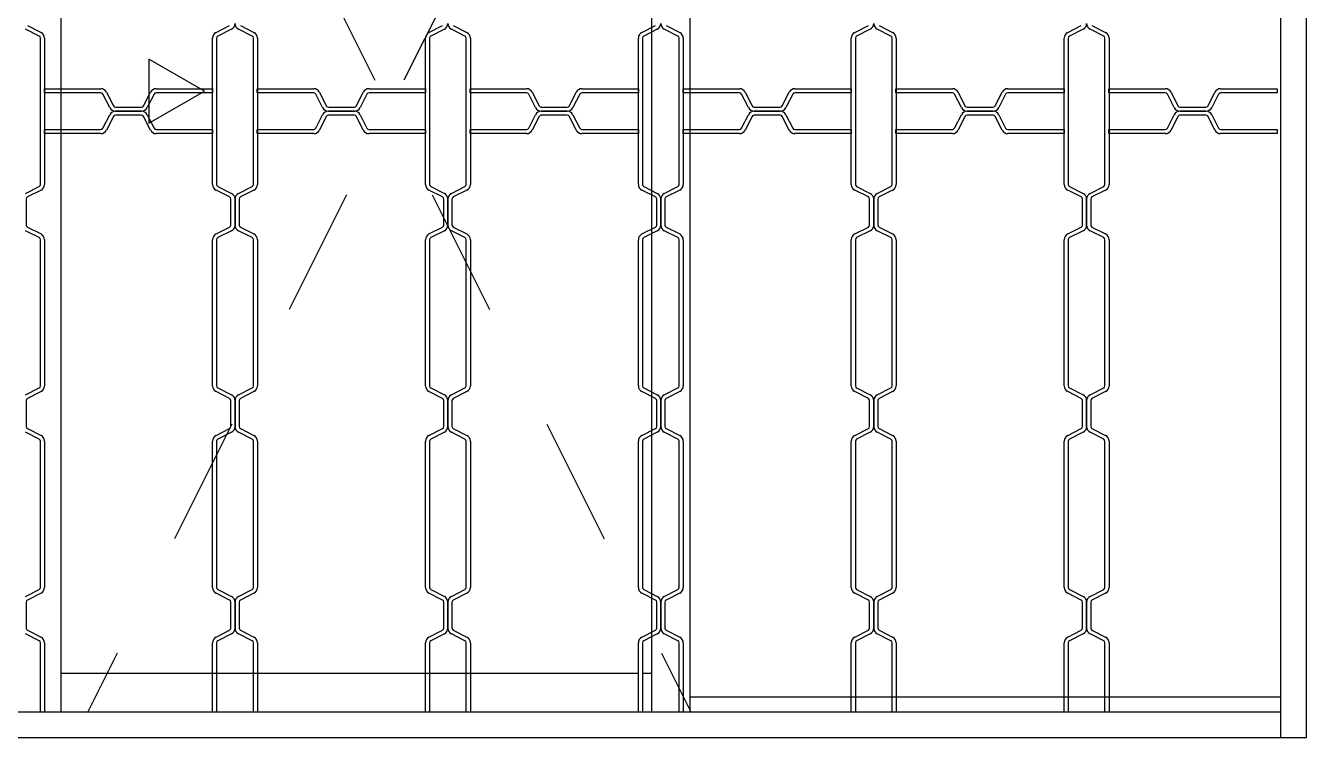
# Model space of a CAD drawing. Header units: millimetres. Extents: x 228.72 to 230.72, y 1281.87 to 1282.87.
# Drawn here: x 229.724 to 230.723, y 1281.866 to 1282.422 of the extents above; entities that cross this region are included whole.
import ezdxf

# ---------------------------------------------------------------- set-up
doc = ezdxf.new("R2010")
doc.units = ezdxf.units.MM
doc.header["$LTSCALE"] = 0.5
doc.linetypes.add('HIDDEN2', pattern=[0.1875, 0.125, -0.0625])
doc.layers.add('Gravia_Janelas', color=1, linetype='Continuous')
doc.layers.add('Gravia_Janelas_hidden2', color=1, linetype='HIDDEN2')

msp = doc.modelspace()

# ---------------------------------------------------------------- linework, layer by layer
at = {"layer": 'Gravia_Janelas'}
for p, q in [((230.70258, 1281.86648), (230.70258, 1282.86648)), ((229.75139, 1282.82648), (229.75139, 1281.88648)), ((230.21197, 1282.82648), (230.21197, 1281.88648)), ((230.24197, 1282.82648), (230.24197, 1281.88648)), ((229.73455, 1282.41353), (229.72397, 1282.41888)), ((229.7254, 1282.42172), (229.73598, 1282.41637)), ((229.87247, 1282.41637), (229.88305, 1282.42172)), ((229.88448, 1282.41888), (229.8739, 1282.41353)), ((229.90055, 1282.41353), (229.88997, 1282.41888)), ((229.8914, 1282.42172), (229.90198, 1282.41637)), ((230.03847, 1282.41637), (230.04905, 1282.42172)), ((230.05048, 1282.41888), (230.0399, 1282.41353)), ((230.06655, 1282.41353), (230.05597, 1282.41888)), ((230.0574, 1282.42172), (230.06798, 1282.41637)), ((230.20447, 1282.41637), (230.21505, 1282.42172)), ((230.21648, 1282.41888), (230.2059, 1282.41353)), ((230.23255, 1282.41353), (230.22197, 1282.41888)), ((230.2234, 1282.42172), (230.23398, 1282.41637)), ((230.37047, 1282.41637), (230.38105, 1282.42172)), ((230.38248, 1282.41888), (230.3719, 1282.41353)), ((230.39855, 1282.41353), (230.38797, 1282.41888)), ((230.3894, 1282.42172), (230.39998, 1282.41637)), ((230.53647, 1282.41637), (230.54705, 1282.42172)), ((230.54848, 1282.41888), (230.5379, 1282.41353)), ((230.56455, 1282.41353), (230.55397, 1282.41888)), ((230.5554, 1282.42172), (230.56598, 1282.41637)), ((229.73555, 1282.29785), (229.73555, 1282.4119)), ((229.73873, 1282.4119), (229.73873, 1282.29785)), ((229.86973, 1282.29785), (229.86973, 1282.4119)), ((229.87291, 1282.4119), (229.87291, 1282.29785)), ((229.90155, 1282.29785), (229.90155, 1282.4119)), ((229.90473, 1282.4119), (229.90473, 1282.29785)), ((230.03573, 1282.29785), (230.03573, 1282.4119)), ((230.03891, 1282.4119), (230.03891, 1282.29785)), ((230.06755, 1282.29785), (230.06755, 1282.4119)), ((230.07073, 1282.4119), (230.07073, 1282.29785)), ((230.20173, 1282.29785), (230.20173, 1282.4119)), ((230.20491, 1282.4119), (230.20491, 1282.29785)), ((230.23355, 1282.29785), (230.23355, 1282.4119)), ((230.23673, 1282.4119), (230.23673, 1282.29785)), ((230.36773, 1282.29785), (230.36773, 1282.4119)), ((230.37091, 1282.4119), (230.37091, 1282.29785)), ((230.39955, 1282.29785), (230.39955, 1282.4119)), ((230.40273, 1282.4119), (230.40273, 1282.29785)), ((230.53373, 1282.29785), (230.53373, 1282.4119)), ((230.53691, 1282.4119), (230.53691, 1282.29785)), ((230.56555, 1282.29785), (230.56555, 1282.4119)), ((230.56873, 1282.4119), (230.56873, 1282.29785)), ((229.73858, 1282.3693), (229.73858, 1282.37248)), ((229.73858, 1282.37248), (229.78258, 1282.37248)), ((229.78258, 1282.3693), (229.73858, 1282.3693)), ((229.78956, 1282.35772), (229.7842, 1282.3683)), ((229.78704, 1282.36974), (229.7924, 1282.35916)), ((229.81591, 1282.35916), (229.82126, 1282.36974)), ((229.8241, 1282.3683), (229.81874, 1282.35772)), ((229.82572, 1282.37248), (229.86973, 1282.37248)), ((229.86973, 1282.3693), (229.82572, 1282.3693)), ((229.86973, 1282.37248), (229.86973, 1282.3693)), ((229.90458, 1282.3693), (229.90458, 1282.37248)), ((229.90458, 1282.37248), (229.94858, 1282.37248)), ((229.94858, 1282.3693), (229.90458, 1282.3693)), ((229.95556, 1282.35772), (229.9502, 1282.3683)), ((229.95304, 1282.36974), (229.9584, 1282.35916)), ((229.98191, 1282.35916), (229.98726, 1282.36974)), ((229.9901, 1282.3683), (229.98474, 1282.35772)), ((229.99172, 1282.37248), (230.03573, 1282.37248)), ((230.03573, 1282.3693), (229.99172, 1282.3693)), ((230.03573, 1282.37248), (230.03573, 1282.3693)), ((230.07058, 1282.3693), (230.07058, 1282.37248)), ((230.07058, 1282.37248), (230.11458, 1282.37248)), ((230.11458, 1282.3693), (230.07058, 1282.3693)), ((230.12156, 1282.35772), (230.1162, 1282.3683)), ((230.11904, 1282.36974), (230.1244, 1282.35916)), ((230.14791, 1282.35916), (230.15326, 1282.36974)), ((230.1561, 1282.3683), (230.15074, 1282.35772)), ((230.15772, 1282.37248), (230.20173, 1282.37248)), ((230.20173, 1282.3693), (230.15772, 1282.3693)), ((230.20173, 1282.37248), (230.20173, 1282.3693)), ((230.23658, 1282.3693), (230.23658, 1282.37248)), ((230.23658, 1282.37248), (230.28058, 1282.37248)), ((230.28058, 1282.3693), (230.23658, 1282.3693)), ((230.28756, 1282.35772), (230.2822, 1282.3683)), ((230.28504, 1282.36974), (230.2904, 1282.35916)), ((230.31391, 1282.35916), (230.31926, 1282.36974)), ((230.3221, 1282.3683), (230.31674, 1282.35772)), ((230.32372, 1282.37248), (230.36773, 1282.37248)), ((230.36773, 1282.3693), (230.32372, 1282.3693)), ((230.36773, 1282.37248), (230.36773, 1282.3693)), ((230.40258, 1282.3693), (230.40258, 1282.37248)), ((230.40258, 1282.37248), (230.44658, 1282.37248)), ((230.44658, 1282.3693), (230.40258, 1282.3693)), ((230.45356, 1282.35772), (230.4482, 1282.3683)), ((230.45104, 1282.36974), (230.4564, 1282.35916)), ((230.47991, 1282.35916), (230.48526, 1282.36974)), ((230.4881, 1282.3683), (230.48274, 1282.35772)), ((230.48972, 1282.37248), (230.53373, 1282.37248)), ((230.53373, 1282.3693), (230.48972, 1282.3693)), ((230.53373, 1282.37248), (230.53373, 1282.3693)), ((230.56858, 1282.3693), (230.56858, 1282.37248)), ((230.56858, 1282.37248), (230.61258, 1282.37248)), ((230.61258, 1282.3693), (230.56858, 1282.3693)), ((230.61956, 1282.35772), (230.6142, 1282.3683)), ((230.61704, 1282.36974), (230.6224, 1282.35916)), ((230.64591, 1282.35916), (230.65126, 1282.36974)), ((230.6541, 1282.3683), (230.64874, 1282.35772)), ((230.65572, 1282.37248), (230.69973, 1282.37248)), ((230.69973, 1282.3693), (230.65572, 1282.3693)), ((230.69973, 1282.37248), (230.69973, 1282.3693)), ((229.79402, 1282.35816), (229.81428, 1282.35816)), ((229.81428, 1282.35498), (229.79402, 1282.35498)), ((229.79402, 1282.35498), (229.81428, 1282.35498)), ((229.96002, 1282.35816), (229.98028, 1282.35816)), ((229.98028, 1282.35498), (229.96002, 1282.35498)), ((229.96002, 1282.35498), (229.98028, 1282.35498)), ((230.12602, 1282.35816), (230.14628, 1282.35816)), ((230.14628, 1282.35498), (230.12602, 1282.35498)), ((230.12602, 1282.35498), (230.14628, 1282.35498)), ((230.29202, 1282.35816), (230.31228, 1282.35816)), ((230.31228, 1282.35498), (230.29202, 1282.35498)), ((230.29202, 1282.35498), (230.31228, 1282.35498)), ((230.45802, 1282.35816), (230.47828, 1282.35816)), ((230.47828, 1282.35498), (230.45802, 1282.35498)), ((230.45802, 1282.35498), (230.47828, 1282.35498)), ((230.62402, 1282.35816), (230.64428, 1282.35816)), ((230.64428, 1282.35498), (230.62402, 1282.35498)), ((230.62402, 1282.35498), (230.64428, 1282.35498)), ((230.70258, 1282.35248), (230.70258, 1282.35648)), ((229.7842, 1282.34166), (229.78956, 1282.35224)), ((229.7924, 1282.3508), (229.78704, 1282.34022)), ((229.81428, 1282.3518), (229.79402, 1282.3518)), ((229.82126, 1282.34022), (229.81591, 1282.3508)), ((229.81874, 1282.35224), (229.8241, 1282.34166)), ((229.9502, 1282.34166), (229.95556, 1282.35224)), ((229.9584, 1282.3508), (229.95304, 1282.34022)), ((229.98028, 1282.3518), (229.96002, 1282.3518)), ((229.98726, 1282.34022), (229.98191, 1282.3508)), ((229.98474, 1282.35224), (229.9901, 1282.34166)), ((230.1162, 1282.34166), (230.12156, 1282.35224)), ((230.1244, 1282.3508), (230.11904, 1282.34022)), ((230.14628, 1282.3518), (230.12602, 1282.3518)), ((230.15326, 1282.34022), (230.14791, 1282.3508)), ((230.15074, 1282.35224), (230.1561, 1282.34166)), ((230.2822, 1282.34166), (230.28756, 1282.35224)), ((230.2904, 1282.3508), (230.28504, 1282.34022)), ((230.31228, 1282.3518), (230.29202, 1282.3518)), ((230.31926, 1282.34022), (230.31391, 1282.3508)), ((230.31674, 1282.35224), (230.3221, 1282.34166)), ((230.4482, 1282.34166), (230.45356, 1282.35224)), ((230.4564, 1282.3508), (230.45104, 1282.34022)), ((230.47828, 1282.3518), (230.45802, 1282.3518)), ((230.48526, 1282.34022), (230.47991, 1282.3508)), ((230.48274, 1282.35224), (230.4881, 1282.34166)), ((230.6142, 1282.34166), (230.61956, 1282.35224)), ((230.6224, 1282.3508), (230.61704, 1282.34022)), ((230.64428, 1282.3518), (230.62402, 1282.3518)), ((230.65126, 1282.34022), (230.64591, 1282.3508)), ((230.64874, 1282.35224), (230.6541, 1282.34166)), ((229.73858, 1282.34066), (229.78258, 1282.34066)), ((229.73858, 1282.33748), (229.73858, 1282.34066)), ((229.78258, 1282.33748), (229.73858, 1282.33748)), ((229.82572, 1282.34066), (229.86973, 1282.34066)), ((229.86973, 1282.33748), (229.82572, 1282.33748)), ((229.86973, 1282.34066), (229.86973, 1282.33748)), ((229.90458, 1282.34066), (229.94858, 1282.34066)), ((229.90458, 1282.33748), (229.90458, 1282.34066)), ((229.94858, 1282.33748), (229.90458, 1282.33748)), ((229.99172, 1282.34066), (230.03573, 1282.34066)), ((230.03573, 1282.33748), (229.99172, 1282.33748)), ((230.03573, 1282.34066), (230.03573, 1282.33748)), ((230.07058, 1282.34066), (230.11458, 1282.34066)), ((230.07058, 1282.33748), (230.07058, 1282.34066)), ((230.11458, 1282.33748), (230.07058, 1282.33748)), ((230.15772, 1282.34066), (230.20173, 1282.34066)), ((230.20173, 1282.33748), (230.15772, 1282.33748)), ((230.20173, 1282.34066), (230.20173, 1282.33748)), ((230.23658, 1282.34066), (230.28058, 1282.34066)), ((230.23658, 1282.33748), (230.23658, 1282.34066)), ((230.28058, 1282.33748), (230.23658, 1282.33748)), ((230.32372, 1282.34066), (230.36773, 1282.34066)), ((230.36773, 1282.33748), (230.32372, 1282.33748)), ((230.36773, 1282.34066), (230.36773, 1282.33748)), ((230.40258, 1282.34066), (230.44658, 1282.34066)), ((230.40258, 1282.33748), (230.40258, 1282.34066)), ((230.44658, 1282.33748), (230.40258, 1282.33748)), ((230.48972, 1282.34066), (230.53373, 1282.34066)), ((230.53373, 1282.33748), (230.48972, 1282.33748)), ((230.53373, 1282.34066), (230.53373, 1282.33748)), ((230.56858, 1282.34066), (230.61258, 1282.34066)), ((230.56858, 1282.33748), (230.56858, 1282.34066)), ((230.61258, 1282.33748), (230.56858, 1282.33748)), ((230.65572, 1282.34066), (230.69973, 1282.34066)), ((230.69973, 1282.33748), (230.65572, 1282.33748)), ((230.69973, 1282.34066), (230.69973, 1282.33748)), ((229.72397, 1282.29087), (229.73455, 1282.29623)), ((229.73598, 1282.29339), (229.7254, 1282.28803)), ((229.88305, 1282.28803), (229.87247, 1282.29339)), ((229.8739, 1282.29623), (229.88448, 1282.29087)), ((229.88997, 1282.29087), (229.90055, 1282.29623)), ((229.90198, 1282.29339), (229.8914, 1282.28803)), ((230.04905, 1282.28803), (230.03847, 1282.29339)), ((230.0399, 1282.29623), (230.05048, 1282.29087)), ((230.05597, 1282.29087), (230.06655, 1282.29623)), ((230.06798, 1282.29339), (230.0574, 1282.28803)), ((230.21505, 1282.28803), (230.20447, 1282.29339)), ((230.2059, 1282.29623), (230.21648, 1282.29087)), ((230.22197, 1282.29087), (230.23255, 1282.29623)), ((230.23398, 1282.29339), (230.2234, 1282.28803)), ((230.38105, 1282.28803), (230.37047, 1282.29339)), ((230.3719, 1282.29623), (230.38248, 1282.29087)), ((230.38797, 1282.29087), (230.39855, 1282.29623)), ((230.39998, 1282.29339), (230.3894, 1282.28803)), ((230.54705, 1282.28803), (230.53647, 1282.29339)), ((230.5379, 1282.29623), (230.54848, 1282.29087)), ((230.55397, 1282.29087), (230.56455, 1282.29623)), ((230.56598, 1282.29339), (230.5554, 1282.28803)), ((229.72441, 1282.28641), (229.72441, 1282.26615)), ((229.88405, 1282.26615), (229.88405, 1282.28641)), ((229.88723, 1282.28641), (229.88723, 1282.26615)), ((229.88723, 1282.26615), (229.88723, 1282.28641)), ((229.89041, 1282.28641), (229.89041, 1282.26615)), ((230.05005, 1282.26615), (230.05005, 1282.28641)), ((230.05323, 1282.28641), (230.05323, 1282.26615)), ((230.05323, 1282.26615), (230.05323, 1282.28641)), ((230.05641, 1282.28641), (230.05641, 1282.26615)), ((230.21605, 1282.26615), (230.21605, 1282.28641)), ((230.21923, 1282.28641), (230.21923, 1282.26615)), ((230.21923, 1282.26615), (230.21923, 1282.28641)), ((230.22241, 1282.28641), (230.22241, 1282.26615)), ((230.38205, 1282.26615), (230.38205, 1282.28641)), ((230.38523, 1282.28641), (230.38523, 1282.26615)), ((230.38523, 1282.26615), (230.38523, 1282.28641)), ((230.38841, 1282.28641), (230.38841, 1282.26615)), ((230.54805, 1282.26615), (230.54805, 1282.28641)), ((230.55123, 1282.28641), (230.55123, 1282.26615)), ((230.55123, 1282.26615), (230.55123, 1282.28641)), ((230.55441, 1282.28641), (230.55441, 1282.26615)), ((229.7254, 1282.26452), (229.73598, 1282.25917)), ((229.87247, 1282.25917), (229.88305, 1282.26452)), ((229.8914, 1282.26452), (229.90198, 1282.25917)), ((230.03847, 1282.25917), (230.04905, 1282.26452)), ((230.0574, 1282.26452), (230.06798, 1282.25917)), ((230.20447, 1282.25917), (230.21505, 1282.26452)), ((230.2234, 1282.26452), (230.23398, 1282.25917)), ((230.37047, 1282.25917), (230.38105, 1282.26452)), ((230.3894, 1282.26452), (230.39998, 1282.25917)), ((230.53647, 1282.25917), (230.54705, 1282.26452)), ((230.5554, 1282.26452), (230.56598, 1282.25917)), ((229.73455, 1282.25633), (229.72397, 1282.26168)), ((229.73555, 1282.14065), (229.73555, 1282.2547)), ((229.73873, 1282.2547), (229.73873, 1282.14065)), ((229.86973, 1282.14065), (229.86973, 1282.2547)), ((229.87291, 1282.2547), (229.87291, 1282.14065)), ((229.88448, 1282.26168), (229.8739, 1282.25633)), ((229.90055, 1282.25633), (229.88997, 1282.26168)), ((229.90155, 1282.14065), (229.90155, 1282.2547)), ((229.90473, 1282.2547), (229.90473, 1282.14065)), ((230.03573, 1282.14065), (230.03573, 1282.2547)), ((230.03891, 1282.2547), (230.03891, 1282.14065)), ((230.05048, 1282.26168), (230.0399, 1282.25633)), ((230.06655, 1282.25633), (230.05597, 1282.26168)), ((230.06755, 1282.14065), (230.06755, 1282.2547)), ((230.07073, 1282.2547), (230.07073, 1282.14065)), ((230.20173, 1282.14065), (230.20173, 1282.2547)), ((230.20491, 1282.2547), (230.20491, 1282.14065)), ((230.21648, 1282.26168), (230.2059, 1282.25633)), ((230.23255, 1282.25633), (230.22197, 1282.26168)), ((230.23355, 1282.14065), (230.23355, 1282.2547)), ((230.23673, 1282.2547), (230.23673, 1282.14065)), ((230.36773, 1282.14065), (230.36773, 1282.2547)), ((230.37091, 1282.2547), (230.37091, 1282.14065)), ((230.38248, 1282.26168), (230.3719, 1282.25633)), ((230.39855, 1282.25633), (230.38797, 1282.26168)), ((230.39955, 1282.14065), (230.39955, 1282.2547)), ((230.40273, 1282.2547), (230.40273, 1282.14065)), ((230.53373, 1282.14065), (230.53373, 1282.2547)), ((230.53691, 1282.2547), (230.53691, 1282.14065)), ((230.54848, 1282.26168), (230.5379, 1282.25633)), ((230.56455, 1282.25633), (230.55397, 1282.26168)), ((230.56555, 1282.14065), (230.56555, 1282.2547)), ((230.56873, 1282.2547), (230.56873, 1282.14065)), ((230.70258, 1282.19548), (230.70258, 1282.19948)), ((229.72397, 1282.13367), (229.73455, 1282.13903)), ((229.73598, 1282.13619), (229.7254, 1282.13083)), ((229.88305, 1282.13083), (229.87247, 1282.13619)), ((229.8739, 1282.13903), (229.88448, 1282.13367)), ((229.88997, 1282.13367), (229.90055, 1282.13903)), ((229.90198, 1282.13619), (229.8914, 1282.13083)), ((230.04905, 1282.13083), (230.03847, 1282.13619)), ((230.0399, 1282.13903), (230.05048, 1282.13367)), ((230.05597, 1282.13367), (230.06655, 1282.13903)), ((230.06798, 1282.13619), (230.0574, 1282.13083)), ((230.21505, 1282.13083), (230.20447, 1282.13619)), ((230.2059, 1282.13903), (230.21648, 1282.13367)), ((230.22197, 1282.13367), (230.23255, 1282.13903)), ((230.23398, 1282.13619), (230.2234, 1282.13083)), ((230.38105, 1282.13083), (230.37047, 1282.13619)), ((230.3719, 1282.13903), (230.38248, 1282.13367)), ((230.38797, 1282.13367), (230.39855, 1282.13903)), ((230.39998, 1282.13619), (230.3894, 1282.13083)), ((230.54705, 1282.13083), (230.53647, 1282.13619)), ((230.5379, 1282.13903), (230.54848, 1282.13367)), ((230.55397, 1282.13367), (230.56455, 1282.13903)), ((230.56598, 1282.13619), (230.5554, 1282.13083)), ((229.72441, 1282.12921), (229.72441, 1282.10895)), ((229.88405, 1282.10895), (229.88405, 1282.12921)), ((229.88723, 1282.12921), (229.88723, 1282.10895)), ((229.88723, 1282.10895), (229.88723, 1282.12921)), ((229.89041, 1282.12921), (229.89041, 1282.10895)), ((230.05005, 1282.10895), (230.05005, 1282.12921)), ((230.05323, 1282.12921), (230.05323, 1282.10895)), ((230.05323, 1282.10895), (230.05323, 1282.12921)), ((230.05641, 1282.12921), (230.05641, 1282.10895)), ((230.21605, 1282.10895), (230.21605, 1282.12921)), ((230.21923, 1282.12921), (230.21923, 1282.10895)), ((230.21923, 1282.10895), (230.21923, 1282.12921)), ((230.22241, 1282.12921), (230.22241, 1282.10895)), ((230.38205, 1282.10895), (230.38205, 1282.12921)), ((230.38523, 1282.12921), (230.38523, 1282.10895)), ((230.38523, 1282.10895), (230.38523, 1282.12921)), ((230.38841, 1282.12921), (230.38841, 1282.10895)), ((230.54805, 1282.10895), (230.54805, 1282.12921)), ((230.55123, 1282.12921), (230.55123, 1282.10895)), ((230.55123, 1282.10895), (230.55123, 1282.12921)), ((230.55441, 1282.12921), (230.55441, 1282.10895)), ((229.73455, 1282.09913), (229.72397, 1282.10448)), ((229.7254, 1282.10732), (229.73598, 1282.10197)), ((229.87247, 1282.10197), (229.88305, 1282.10732)), ((229.88448, 1282.10448), (229.8739, 1282.09913)), ((229.90055, 1282.09913), (229.88997, 1282.10448)), ((229.8914, 1282.10732), (229.90198, 1282.10197)), ((230.03847, 1282.10197), (230.04905, 1282.10732)), ((230.05048, 1282.10448), (230.0399, 1282.09913)), ((230.06655, 1282.09913), (230.05597, 1282.10448)), ((230.0574, 1282.10732), (230.06798, 1282.10197)), ((230.20447, 1282.10197), (230.21505, 1282.10732)), ((230.21648, 1282.10448), (230.2059, 1282.09913)), ((230.23255, 1282.09913), (230.22197, 1282.10448)), ((230.2234, 1282.10732), (230.23398, 1282.10197)), ((230.37047, 1282.10197), (230.38105, 1282.10732)), ((230.38248, 1282.10448), (230.3719, 1282.09913)), ((230.39855, 1282.09913), (230.38797, 1282.10448)), ((230.3894, 1282.10732), (230.39998, 1282.10197)), ((230.53647, 1282.10197), (230.54705, 1282.10732)), ((230.54848, 1282.10448), (230.5379, 1282.09913)), ((230.56455, 1282.09913), (230.55397, 1282.10448)), ((230.5554, 1282.10732), (230.56598, 1282.10197)), ((229.73555, 1281.98345), (229.73555, 1282.0975)), ((229.73873, 1282.0975), (229.73873, 1281.98345)), ((229.86973, 1281.98345), (229.86973, 1282.0975)), ((229.87291, 1282.0975), (229.87291, 1281.98345)), ((229.90155, 1281.98345), (229.90155, 1282.0975)), ((229.90473, 1282.0975), (229.90473, 1281.98345)), ((230.03573, 1281.98345), (230.03573, 1282.0975)), ((230.03891, 1282.0975), (230.03891, 1281.98345)), ((230.06755, 1281.98345), (230.06755, 1282.0975)), ((230.07073, 1282.0975), (230.07073, 1281.98345)), ((230.20173, 1281.98345), (230.20173, 1282.0975)), ((230.20491, 1282.0975), (230.20491, 1281.98345)), ((230.23355, 1281.98345), (230.23355, 1282.0975)), ((230.23673, 1282.0975), (230.23673, 1281.98345)), ((230.36773, 1281.98345), (230.36773, 1282.0975)), ((230.37091, 1282.0975), (230.37091, 1281.98345)), ((230.39955, 1281.98345), (230.39955, 1282.0975)), ((230.40273, 1282.0975), (230.40273, 1281.98345)), ((230.53373, 1281.98345), (230.53373, 1282.0975)), ((230.53691, 1282.0975), (230.53691, 1281.98345)), ((230.56555, 1281.98345), (230.56555, 1282.0975)), ((230.56873, 1282.0975), (230.56873, 1281.98345)), ((230.70258, 1282.03848), (230.70258, 1282.04248)), ((229.72397, 1281.97647), (229.73455, 1281.98183)), ((229.73598, 1281.97899), (229.7254, 1281.97363)), ((229.88305, 1281.97363), (229.87247, 1281.97899)), ((229.8739, 1281.98183), (229.88448, 1281.97647)), ((229.88997, 1281.97647), (229.90055, 1281.98183)), ((229.90198, 1281.97899), (229.8914, 1281.97363)), ((230.04905, 1281.97363), (230.03847, 1281.97899)), ((230.0399, 1281.98183), (230.05048, 1281.97647)), ((230.05597, 1281.97647), (230.06655, 1281.98183)), ((230.06798, 1281.97899), (230.0574, 1281.97363)), ((230.21505, 1281.97363), (230.20447, 1281.97899)), ((230.2059, 1281.98183), (230.21648, 1281.97647)), ((230.22197, 1281.97647), (230.23255, 1281.98183)), ((230.23398, 1281.97899), (230.2234, 1281.97363)), ((230.38105, 1281.97363), (230.37047, 1281.97899)), ((230.3719, 1281.98183), (230.38248, 1281.97647)), ((230.38797, 1281.97647), (230.39855, 1281.98183)), ((230.39998, 1281.97899), (230.3894, 1281.97363)), ((230.54705, 1281.97363), (230.53647, 1281.97899)), ((230.5379, 1281.98183), (230.54848, 1281.97647)), ((230.55397, 1281.97647), (230.56455, 1281.98183)), ((230.56598, 1281.97899), (230.5554, 1281.97363)), ((229.72441, 1281.97201), (229.72441, 1281.95175)), ((229.88405, 1281.95175), (229.88405, 1281.97201)), ((229.88723, 1281.97201), (229.88723, 1281.95175)), ((229.88723, 1281.95175), (229.88723, 1281.97201)), ((229.89041, 1281.97201), (229.89041, 1281.95175)), ((230.05005, 1281.95175), (230.05005, 1281.97201)), ((230.05323, 1281.97201), (230.05323, 1281.95175)), ((230.05323, 1281.95175), (230.05323, 1281.97201)), ((230.05641, 1281.97201), (230.05641, 1281.95175)), ((230.21605, 1281.95175), (230.21605, 1281.97201)), ((230.21923, 1281.97201), (230.21923, 1281.95175)), ((230.21923, 1281.95175), (230.21923, 1281.97201)), ((230.22241, 1281.97201), (230.22241, 1281.95175)), ((230.38205, 1281.95175), (230.38205, 1281.97201)), ((230.38523, 1281.97201), (230.38523, 1281.95175)), ((230.38523, 1281.95175), (230.38523, 1281.97201)), ((230.38841, 1281.97201), (230.38841, 1281.95175)), ((230.54805, 1281.95175), (230.54805, 1281.97201)), ((230.55123, 1281.97201), (230.55123, 1281.95175)), ((230.55123, 1281.95175), (230.55123, 1281.97201)), ((230.55441, 1281.97201), (230.55441, 1281.95175)), ((229.73455, 1281.94193), (229.72397, 1281.94728)), ((229.7254, 1281.95012), (229.73598, 1281.94477)), ((229.87247, 1281.94477), (229.88305, 1281.95012)), ((229.88448, 1281.94728), (229.8739, 1281.94193)), ((229.90055, 1281.94193), (229.88997, 1281.94728)), ((229.8914, 1281.95012), (229.90198, 1281.94477)), ((230.03847, 1281.94477), (230.04905, 1281.95012)), ((230.05048, 1281.94728), (230.0399, 1281.94193)), ((230.06655, 1281.94193), (230.05597, 1281.94728)), ((230.0574, 1281.95012), (230.06798, 1281.94477)), ((230.20447, 1281.94477), (230.21505, 1281.95012)), ((230.21648, 1281.94728), (230.2059, 1281.94193)), ((230.23255, 1281.94193), (230.22197, 1281.94728)), ((230.2234, 1281.95012), (230.23398, 1281.94477)), ((230.37047, 1281.94477), (230.38105, 1281.95012)), ((230.38248, 1281.94728), (230.3719, 1281.94193)), ((230.39855, 1281.94193), (230.38797, 1281.94728)), ((230.3894, 1281.95012), (230.39998, 1281.94477)), ((230.53647, 1281.94477), (230.54705, 1281.95012)), ((230.54848, 1281.94728), (230.5379, 1281.94193)), ((230.56455, 1281.94193), (230.55397, 1281.94728)), ((230.5554, 1281.95012), (230.56598, 1281.94477)), ((229.73555, 1281.88648), (229.73555, 1281.9403)), ((229.73873, 1281.9403), (229.73873, 1281.88648)), ((229.86973, 1281.88648), (229.86973, 1281.9403)), ((229.87291, 1281.9403), (229.87291, 1281.88648)), ((229.90155, 1281.88648), (229.90155, 1281.9403)), ((229.90473, 1281.9403), (229.90473, 1281.88648)), ((230.03573, 1281.88648), (230.03573, 1281.9403)), ((230.03891, 1281.9403), (230.03891, 1281.88648)), ((230.06755, 1281.88648), (230.06755, 1281.9403)), ((230.07073, 1281.9403), (230.07073, 1281.88648)), ((230.20173, 1281.88648), (230.20173, 1281.9403)), ((230.20491, 1281.9403), (230.20491, 1281.88648)), ((230.23355, 1281.88648), (230.23355, 1281.9403)), ((230.23673, 1281.9403), (230.23673, 1281.88648)), ((230.36773, 1281.88648), (230.36773, 1281.9403)), ((230.37091, 1281.9403), (230.37091, 1281.88648)), ((230.39955, 1281.88648), (230.39955, 1281.9403)), ((230.40273, 1281.9403), (230.40273, 1281.88648)), ((230.53373, 1281.88648), (230.53373, 1281.9403)), ((230.53691, 1281.9403), (230.53691, 1281.88648)), ((230.56555, 1281.88648), (230.56555, 1281.9403)), ((230.56873, 1281.9403), (230.56873, 1281.88648)), ((229.75139, 1281.91648), (230.20173, 1281.91648)), ((230.20491, 1281.91648), (230.21197, 1281.91648)), ((230.24197, 1281.89818), (230.70258, 1281.89818)), ((228.74258, 1281.88648), (230.70258, 1281.88648))]:
    msp.add_line(p, q, dxfattribs=at)
at = {"layer": 'Gravia_Janelas', "color": 2}
for p, q in [((230.72258, 1281.86648), (230.72258, 1282.86648)), ((228.72258, 1281.86648), (230.72258, 1281.86648))]:
    msp.add_line(p, q, dxfattribs=at)
at = {"layer": 'Gravia_Janelas'}
msp.add_lwpolyline([(229.82007, 1282.39559), (229.82007, 1282.34559), (229.86337, 1282.37059)], close=True, dxfattribs=at)
for centre, radius, start, end in [((229.88223, 1282.42335), 0.005, 296.85241, 0), ((229.89223, 1282.42335), 0.005, 180, 243.14759), ((230.04823, 1282.42335), 0.005, 296.85241, 0), ((230.05823, 1282.42335), 0.005, 180, 243.14759), ((230.21423, 1282.42335), 0.005, 296.85241, 0), ((230.22423, 1282.42335), 0.005, 180, 243.14759), ((230.38023, 1282.42335), 0.005, 296.85241, 0), ((230.39023, 1282.42335), 0.005, 180, 243.14759), ((230.54623, 1282.42335), 0.005, 296.85241, 0), ((230.55623, 1282.42335), 0.005, 180, 243.14759), ((229.73373, 1282.4119), 0.00182, 0, 63.14759), ((229.73373, 1282.4119), 0.005, 0, 63.14759), ((229.87473, 1282.4119), 0.005, 116.85241, 180), ((229.87473, 1282.4119), 0.00182, 116.85241, 180), ((229.89973, 1282.4119), 0.00182, 0, 63.14759), ((229.89973, 1282.4119), 0.005, 0, 63.14759), ((230.04073, 1282.4119), 0.005, 116.85241, 180), ((230.04073, 1282.4119), 0.00182, 116.85241, 180), ((230.06573, 1282.4119), 0.00182, 0, 63.14759), ((230.06573, 1282.4119), 0.005, 0, 63.14759), ((230.20673, 1282.4119), 0.005, 116.85241, 180), ((230.20673, 1282.4119), 0.00182, 116.85241, 180), ((230.23173, 1282.4119), 0.00182, 0, 63.14759), ((230.23173, 1282.4119), 0.005, 0, 63.14759), ((230.37273, 1282.4119), 0.005, 116.85241, 180), ((230.37273, 1282.4119), 0.00182, 116.85241, 180), ((230.39773, 1282.4119), 0.00182, 0, 63.14759), ((230.39773, 1282.4119), 0.005, 0, 63.14759), ((230.53873, 1282.4119), 0.005, 116.85241, 180), ((230.53873, 1282.4119), 0.00182, 116.85241, 180), ((230.56373, 1282.4119), 0.00182, 0, 63.14759), ((230.56373, 1282.4119), 0.005, 0, 63.14759), ((229.78258, 1282.36748), 0.005, 26.85241, 90), ((229.78258, 1282.36748), 0.00182, 26.85241, 90), ((229.82572, 1282.36748), 0.005, 90, 153.14759), ((229.82572, 1282.36748), 0.00182, 90, 153.14759), ((229.94858, 1282.36748), 0.005, 26.85241, 90), ((229.94858, 1282.36748), 0.00182, 26.85241, 90), ((229.99172, 1282.36748), 0.005, 90, 153.14759), ((229.99172, 1282.36748), 0.00182, 90, 153.14759), ((230.11458, 1282.36748), 0.005, 26.85241, 90), ((230.11458, 1282.36748), 0.00182, 26.85241, 90), ((230.15772, 1282.36748), 0.005, 90, 153.14759), ((230.15772, 1282.36748), 0.00182, 90, 153.14759), ((230.28058, 1282.36748), 0.005, 26.85241, 90), ((230.28058, 1282.36748), 0.00182, 26.85241, 90), ((230.32372, 1282.36748), 0.005, 90, 153.14759), ((230.32372, 1282.36748), 0.00182, 90, 153.14759), ((230.44658, 1282.36748), 0.005, 26.85241, 90), ((230.44658, 1282.36748), 0.00182, 26.85241, 90), ((230.48972, 1282.36748), 0.005, 90, 153.14759), ((230.48972, 1282.36748), 0.00182, 90, 153.14759), ((230.61258, 1282.36748), 0.005, 26.85241, 90), ((230.61258, 1282.36748), 0.00182, 26.85241, 90), ((230.65572, 1282.36748), 0.005, 90, 153.14759), ((230.65572, 1282.36748), 0.00182, 90, 153.14759), ((229.79402, 1282.35998), 0.005, 206.85241, 270), ((229.79402, 1282.34998), 0.005, 90, 153.14759), ((229.79402, 1282.35998), 0.00182, 206.85241, 270), ((229.81428, 1282.35998), 0.00182, 270, 333.14759), ((229.81428, 1282.35998), 0.005, 270, 333.14759), ((229.81428, 1282.34998), 0.005, 26.85241, 90), ((229.96002, 1282.35998), 0.005, 206.85241, 270), ((229.96002, 1282.34998), 0.005, 90, 153.14759), ((229.96002, 1282.35998), 0.00182, 206.85241, 270), ((229.98028, 1282.35998), 0.00182, 270, 333.14759), ((229.98028, 1282.35998), 0.005, 270, 333.14759), ((229.98028, 1282.34998), 0.005, 26.85241, 90), ((230.12602, 1282.35998), 0.005, 206.85241, 270), ((230.12602, 1282.34998), 0.005, 90, 153.14759), ((230.12602, 1282.35998), 0.00182, 206.85241, 270), ((230.14628, 1282.35998), 0.00182, 270, 333.14759), ((230.14628, 1282.35998), 0.005, 270, 333.14759), ((230.14628, 1282.34998), 0.005, 26.85241, 90), ((230.29202, 1282.35998), 0.005, 206.85241, 270), ((230.29202, 1282.34998), 0.005, 90, 153.14759), ((230.29202, 1282.35998), 0.00182, 206.85241, 270), ((230.31228, 1282.35998), 0.00182, 270, 333.14759), ((230.31228, 1282.35998), 0.005, 270, 333.14759), ((230.31228, 1282.34998), 0.005, 26.85241, 90), ((230.45802, 1282.35998), 0.005, 206.85241, 270), ((230.45802, 1282.34998), 0.005, 90, 153.14759), ((230.45802, 1282.35998), 0.00182, 206.85241, 270), ((230.47828, 1282.35998), 0.00182, 270, 333.14759), ((230.47828, 1282.35998), 0.005, 270, 333.14759), ((230.47828, 1282.34998), 0.005, 26.85241, 90), ((230.62402, 1282.35998), 0.005, 206.85241, 270), ((230.62402, 1282.34998), 0.005, 90, 153.14759), ((230.62402, 1282.35998), 0.00182, 206.85241, 270), ((230.64428, 1282.35998), 0.00182, 270, 333.14759), ((230.64428, 1282.35998), 0.005, 270, 333.14759), ((230.64428, 1282.34998), 0.005, 26.85241, 90), ((229.79402, 1282.34998), 0.00182, 90, 153.14759), ((229.81428, 1282.34998), 0.00182, 26.85241, 90), ((229.96002, 1282.34998), 0.00182, 90, 153.14759), ((229.98028, 1282.34998), 0.00182, 26.85241, 90), ((230.12602, 1282.34998), 0.00182, 90, 153.14759), ((230.14628, 1282.34998), 0.00182, 26.85241, 90), ((230.29202, 1282.34998), 0.00182, 90, 153.14759), ((230.31228, 1282.34998), 0.00182, 26.85241, 90), ((230.45802, 1282.34998), 0.00182, 90, 153.14759), ((230.47828, 1282.34998), 0.00182, 26.85241, 90), ((230.62402, 1282.34998), 0.00182, 90, 153.14759), ((230.64428, 1282.34998), 0.00182, 26.85241, 90), ((229.78258, 1282.34248), 0.00182, 270, 333.14759), ((229.78258, 1282.34248), 0.005, 270, 333.14759), ((229.82572, 1282.34248), 0.005, 206.85241, 270), ((229.82572, 1282.34248), 0.00182, 206.85241, 270), ((229.94858, 1282.34248), 0.00182, 270, 333.14759), ((229.94858, 1282.34248), 0.005, 270, 333.14759), ((229.99172, 1282.34248), 0.005, 206.85241, 270), ((229.99172, 1282.34248), 0.00182, 206.85241, 270), ((230.11458, 1282.34248), 0.00182, 270, 333.14759), ((230.11458, 1282.34248), 0.005, 270, 333.14759), ((230.15772, 1282.34248), 0.005, 206.85241, 270), ((230.15772, 1282.34248), 0.00182, 206.85241, 270), ((230.28058, 1282.34248), 0.00182, 270, 333.14759), ((230.28058, 1282.34248), 0.005, 270, 333.14759), ((230.32372, 1282.34248), 0.005, 206.85241, 270), ((230.32372, 1282.34248), 0.00182, 206.85241, 270), ((230.44658, 1282.34248), 0.00182, 270, 333.14759), ((230.44658, 1282.34248), 0.005, 270, 333.14759), ((230.48972, 1282.34248), 0.005, 206.85241, 270), ((230.48972, 1282.34248), 0.00182, 206.85241, 270), ((230.61258, 1282.34248), 0.00182, 270, 333.14759), ((230.61258, 1282.34248), 0.005, 270, 333.14759), ((230.65572, 1282.34248), 0.005, 206.85241, 270), ((230.65572, 1282.34248), 0.00182, 206.85241, 270), ((229.73373, 1282.29785), 0.00182, 296.85241, 0), ((229.73373, 1282.29785), 0.005, 296.85241, 0), ((229.87473, 1282.29785), 0.005, 180, 243.14759), ((229.87473, 1282.29785), 0.00182, 180, 243.14759), ((229.89973, 1282.29785), 0.00182, 296.85241, 0), ((229.89973, 1282.29785), 0.005, 296.85241, 0), ((230.04073, 1282.29785), 0.005, 180, 243.14759), ((230.04073, 1282.29785), 0.00182, 180, 243.14759), ((230.06573, 1282.29785), 0.00182, 296.85241, 0), ((230.06573, 1282.29785), 0.005, 296.85241, 0), ((230.20673, 1282.29785), 0.005, 180, 243.14759), ((230.20673, 1282.29785), 0.00182, 180, 243.14759), ((230.23173, 1282.29785), 0.00182, 296.85241, 0), ((230.23173, 1282.29785), 0.005, 296.85241, 0), ((230.37273, 1282.29785), 0.005, 180, 243.14759), ((230.37273, 1282.29785), 0.00182, 180, 243.14759), ((230.39773, 1282.29785), 0.00182, 296.85241, 0), ((230.39773, 1282.29785), 0.005, 296.85241, 0), ((230.53873, 1282.29785), 0.005, 180, 243.14759), ((230.53873, 1282.29785), 0.00182, 180, 243.14759), ((230.56373, 1282.29785), 0.00182, 296.85241, 0), ((230.56373, 1282.29785), 0.005, 296.85241, 0), ((229.72623, 1282.28641), 0.00182, 116.85241, 180), ((229.88223, 1282.28641), 0.00182, 0, 63.14759), ((229.88223, 1282.28641), 0.005, 0, 63.14759), ((229.89223, 1282.28641), 0.005, 116.85241, 180), ((229.89223, 1282.28641), 0.00182, 116.85241, 180), ((230.04823, 1282.28641), 0.00182, 0, 63.14759), ((230.04823, 1282.28641), 0.005, 0, 63.14759), ((230.05823, 1282.28641), 0.005, 116.85241, 180), ((230.05823, 1282.28641), 0.00182, 116.85241, 180), ((230.21423, 1282.28641), 0.00182, 0, 63.14759), ((230.21423, 1282.28641), 0.005, 0, 63.14759), ((230.22423, 1282.28641), 0.005, 116.85241, 180), ((230.22423, 1282.28641), 0.00182, 116.85241, 180), ((230.38023, 1282.28641), 0.00182, 0, 63.14759), ((230.38023, 1282.28641), 0.005, 0, 63.14759), ((230.39023, 1282.28641), 0.005, 116.85241, 180), ((230.39023, 1282.28641), 0.00182, 116.85241, 180), ((230.54623, 1282.28641), 0.00182, 0, 63.14759), ((230.54623, 1282.28641), 0.005, 0, 63.14759), ((230.55623, 1282.28641), 0.005, 116.85241, 180), ((230.55623, 1282.28641), 0.00182, 116.85241, 180), ((229.72623, 1282.26615), 0.00182, 180, 243.14759), ((229.88223, 1282.26615), 0.00182, 296.85241, 0), ((229.88223, 1282.26615), 0.005, 296.85241, 0), ((229.89223, 1282.26615), 0.005, 180, 243.14759), ((229.89223, 1282.26615), 0.00182, 180, 243.14759), ((230.04823, 1282.26615), 0.00182, 296.85241, 0), ((230.04823, 1282.26615), 0.005, 296.85241, 0), ((230.05823, 1282.26615), 0.005, 180, 243.14759), ((230.05823, 1282.26615), 0.00182, 180, 243.14759), ((230.21423, 1282.26615), 0.00182, 296.85241, 0), ((230.21423, 1282.26615), 0.005, 296.85241, 0), ((230.22423, 1282.26615), 0.005, 180, 243.14759), ((230.22423, 1282.26615), 0.00182, 180, 243.14759), ((230.38023, 1282.26615), 0.00182, 296.85241, 0), ((230.38023, 1282.26615), 0.005, 296.85241, 0), ((230.39023, 1282.26615), 0.005, 180, 243.14759), ((230.39023, 1282.26615), 0.00182, 180, 243.14759), ((230.54623, 1282.26615), 0.00182, 296.85241, 0), ((230.54623, 1282.26615), 0.005, 296.85241, 0), ((230.55623, 1282.26615), 0.005, 180, 243.14759), ((230.55623, 1282.26615), 0.00182, 180, 243.14759), ((229.73373, 1282.2547), 0.00182, 0, 63.14759), ((229.73373, 1282.2547), 0.005, 0, 63.14759), ((229.87473, 1282.2547), 0.005, 116.85241, 180), ((229.87473, 1282.2547), 0.00182, 116.85241, 180), ((229.89973, 1282.2547), 0.00182, 0, 63.14759), ((229.89973, 1282.2547), 0.005, 0, 63.14759), ((230.04073, 1282.2547), 0.005, 116.85241, 180), ((230.04073, 1282.2547), 0.00182, 116.85241, 180), ((230.06573, 1282.2547), 0.00182, 0, 63.14759), ((230.06573, 1282.2547), 0.005, 0, 63.14759), ((230.20673, 1282.2547), 0.005, 116.85241, 180), ((230.20673, 1282.2547), 0.00182, 116.85241, 180), ((230.23173, 1282.2547), 0.00182, 0, 63.14759), ((230.23173, 1282.2547), 0.005, 0, 63.14759), ((230.37273, 1282.2547), 0.005, 116.85241, 180), ((230.37273, 1282.2547), 0.00182, 116.85241, 180), ((230.39773, 1282.2547), 0.00182, 0, 63.14759), ((230.39773, 1282.2547), 0.005, 0, 63.14759), ((230.53873, 1282.2547), 0.005, 116.85241, 180), ((230.53873, 1282.2547), 0.00182, 116.85241, 180), ((230.56373, 1282.2547), 0.00182, 0, 63.14759), ((230.56373, 1282.2547), 0.005, 0, 63.14759), ((229.73373, 1282.14065), 0.00182, 296.85241, 0), ((229.73373, 1282.14065), 0.005, 296.85241, 0), ((229.87473, 1282.14065), 0.005, 180, 243.14759), ((229.87473, 1282.14065), 0.00182, 180, 243.14759), ((229.88223, 1282.12921), 0.005, 0, 63.14759), ((229.89223, 1282.12921), 0.005, 116.85241, 180), ((229.89973, 1282.14065), 0.00182, 296.85241, 0), ((229.89973, 1282.14065), 0.005, 296.85241, 0), ((230.04073, 1282.14065), 0.005, 180, 243.14759), ((230.04073, 1282.14065), 0.00182, 180, 243.14759), ((230.04823, 1282.12921), 0.005, 0, 63.14759), ((230.05823, 1282.12921), 0.005, 116.85241, 180), ((230.06573, 1282.14065), 0.00182, 296.85241, 0), ((230.06573, 1282.14065), 0.005, 296.85241, 0), ((230.20673, 1282.14065), 0.005, 180, 243.14759), ((230.20673, 1282.14065), 0.00182, 180, 243.14759), ((230.21423, 1282.12921), 0.005, 0, 63.14759), ((230.22423, 1282.12921), 0.005, 116.85241, 180), ((230.23173, 1282.14065), 0.00182, 296.85241, 0), ((230.23173, 1282.14065), 0.005, 296.85241, 0), ((230.37273, 1282.14065), 0.005, 180, 243.14759), ((230.37273, 1282.14065), 0.00182, 180, 243.14759), ((230.38023, 1282.12921), 0.005, 0, 63.14759), ((230.39023, 1282.12921), 0.005, 116.85241, 180), ((230.39773, 1282.14065), 0.00182, 296.85241, 0), ((230.39773, 1282.14065), 0.005, 296.85241, 0), ((230.53873, 1282.14065), 0.005, 180, 243.14759), ((230.53873, 1282.14065), 0.00182, 180, 243.14759), ((230.54623, 1282.12921), 0.005, 0, 63.14759), ((230.55623, 1282.12921), 0.005, 116.85241, 180), ((230.56373, 1282.14065), 0.00182, 296.85241, 0), ((230.56373, 1282.14065), 0.005, 296.85241, 0), ((229.72623, 1282.12921), 0.00182, 116.85241, 180), ((229.88223, 1282.12921), 0.00182, 0, 63.14759), ((229.89223, 1282.12921), 0.00182, 116.85241, 180), ((230.04823, 1282.12921), 0.00182, 0, 63.14759), ((230.05823, 1282.12921), 0.00182, 116.85241, 180), ((230.21423, 1282.12921), 0.00182, 0, 63.14759), ((230.22423, 1282.12921), 0.00182, 116.85241, 180), ((230.38023, 1282.12921), 0.00182, 0, 63.14759), ((230.39023, 1282.12921), 0.00182, 116.85241, 180), ((230.54623, 1282.12921), 0.00182, 0, 63.14759), ((230.55623, 1282.12921), 0.00182, 116.85241, 180), ((229.72623, 1282.10895), 0.00182, 180, 243.14759), ((229.88223, 1282.10895), 0.00182, 296.85241, 0), ((229.88223, 1282.10895), 0.005, 296.85241, 0), ((229.89223, 1282.10895), 0.005, 180, 243.14759), ((229.89223, 1282.10895), 0.00182, 180, 243.14759), ((230.04823, 1282.10895), 0.00182, 296.85241, 0), ((230.04823, 1282.10895), 0.005, 296.85241, 0), ((230.05823, 1282.10895), 0.005, 180, 243.14759), ((230.05823, 1282.10895), 0.00182, 180, 243.14759), ((230.21423, 1282.10895), 0.00182, 296.85241, 0), ((230.21423, 1282.10895), 0.005, 296.85241, 0), ((230.22423, 1282.10895), 0.005, 180, 243.14759), ((230.22423, 1282.10895), 0.00182, 180, 243.14759), ((230.38023, 1282.10895), 0.00182, 296.85241, 0), ((230.38023, 1282.10895), 0.005, 296.85241, 0), ((230.39023, 1282.10895), 0.005, 180, 243.14759), ((230.39023, 1282.10895), 0.00182, 180, 243.14759), ((230.54623, 1282.10895), 0.00182, 296.85241, 0), ((230.54623, 1282.10895), 0.005, 296.85241, 0), ((230.55623, 1282.10895), 0.005, 180, 243.14759), ((230.55623, 1282.10895), 0.00182, 180, 243.14759), ((229.73373, 1282.0975), 0.00182, 0, 63.14759), ((229.73373, 1282.0975), 0.005, 0, 63.14759), ((229.87473, 1282.0975), 0.005, 116.85241, 180), ((229.87473, 1282.0975), 0.00182, 116.85241, 180), ((229.89973, 1282.0975), 0.00182, 0, 63.14759), ((229.89973, 1282.0975), 0.005, 0, 63.14759), ((230.04073, 1282.0975), 0.005, 116.85241, 180), ((230.04073, 1282.0975), 0.00182, 116.85241, 180), ((230.06573, 1282.0975), 0.00182, 0, 63.14759), ((230.06573, 1282.0975), 0.005, 0, 63.14759), ((230.20673, 1282.0975), 0.005, 116.85241, 180), ((230.20673, 1282.0975), 0.00182, 116.85241, 180), ((230.23173, 1282.0975), 0.00182, 0, 63.14759), ((230.23173, 1282.0975), 0.005, 0, 63.14759), ((230.37273, 1282.0975), 0.005, 116.85241, 180), ((230.37273, 1282.0975), 0.00182, 116.85241, 180), ((230.39773, 1282.0975), 0.00182, 0, 63.14759), ((230.39773, 1282.0975), 0.005, 0, 63.14759), ((230.53873, 1282.0975), 0.005, 116.85241, 180), ((230.53873, 1282.0975), 0.00182, 116.85241, 180), ((230.56373, 1282.0975), 0.00182, 0, 63.14759), ((230.56373, 1282.0975), 0.005, 0, 63.14759), ((229.72623, 1281.97201), 0.00182, 116.85241, 180), ((229.73373, 1281.98345), 0.00182, 296.85241, 0), ((229.73373, 1281.98345), 0.005, 296.85241, 0), ((229.87473, 1281.98345), 0.005, 180, 243.14759), ((229.87473, 1281.98345), 0.00182, 180, 243.14759), ((229.88223, 1281.97201), 0.00182, 0, 63.14759), ((229.88223, 1281.97201), 0.005, 0, 63.14759), ((229.89223, 1281.97201), 0.005, 116.85241, 180), ((229.89223, 1281.97201), 0.00182, 116.85241, 180), ((229.89973, 1281.98345), 0.00182, 296.85241, 0), ((229.89973, 1281.98345), 0.005, 296.85241, 0), ((230.04073, 1281.98345), 0.005, 180, 243.14759), ((230.04073, 1281.98345), 0.00182, 180, 243.14759), ((230.04823, 1281.97201), 0.00182, 0, 63.14759), ((230.04823, 1281.97201), 0.005, 0, 63.14759), ((230.05823, 1281.97201), 0.005, 116.85241, 180), ((230.05823, 1281.97201), 0.00182, 116.85241, 180), ((230.06573, 1281.98345), 0.00182, 296.85241, 0), ((230.06573, 1281.98345), 0.005, 296.85241, 0), ((230.20673, 1281.98345), 0.005, 180, 243.14759), ((230.20673, 1281.98345), 0.00182, 180, 243.14759), ((230.21423, 1281.97201), 0.00182, 0, 63.14759), ((230.21423, 1281.97201), 0.005, 0, 63.14759), ((230.22423, 1281.97201), 0.005, 116.85241, 180), ((230.22423, 1281.97201), 0.00182, 116.85241, 180), ((230.23173, 1281.98345), 0.00182, 296.85241, 0), ((230.23173, 1281.98345), 0.005, 296.85241, 0), ((230.37273, 1281.98345), 0.005, 180, 243.14759), ((230.37273, 1281.98345), 0.00182, 180, 243.14759), ((230.38023, 1281.97201), 0.00182, 0, 63.14759), ((230.38023, 1281.97201), 0.005, 0, 63.14759), ((230.39023, 1281.97201), 0.005, 116.85241, 180), ((230.39023, 1281.97201), 0.00182, 116.85241, 180), ((230.39773, 1281.98345), 0.00182, 296.85241, 0), ((230.39773, 1281.98345), 0.005, 296.85241, 0), ((230.53873, 1281.98345), 0.005, 180, 243.14759), ((230.53873, 1281.98345), 0.00182, 180, 243.14759), ((230.54623, 1281.97201), 0.00182, 0, 63.14759), ((230.54623, 1281.97201), 0.005, 0, 63.14759), ((230.55623, 1281.97201), 0.005, 116.85241, 180), ((230.55623, 1281.97201), 0.00182, 116.85241, 180), ((230.56373, 1281.98345), 0.00182, 296.85241, 0), ((230.56373, 1281.98345), 0.005, 296.85241, 0), ((229.72623, 1281.95175), 0.00182, 180, 243.14759), ((229.73373, 1281.9403), 0.005, 0, 63.14759), ((229.87473, 1281.9403), 0.005, 116.85241, 180), ((229.88223, 1281.95175), 0.00182, 296.85241, 0), ((229.88223, 1281.95175), 0.005, 296.85241, 0), ((229.89223, 1281.95175), 0.005, 180, 243.14759), ((229.89223, 1281.95175), 0.00182, 180, 243.14759), ((229.89973, 1281.9403), 0.005, 0, 63.14759), ((230.04073, 1281.9403), 0.005, 116.85241, 180), ((230.04823, 1281.95175), 0.00182, 296.85241, 0), ((230.04823, 1281.95175), 0.005, 296.85241, 0), ((230.05823, 1281.95175), 0.005, 180, 243.14759), ((230.05823, 1281.95175), 0.00182, 180, 243.14759), ((230.06573, 1281.9403), 0.005, 0, 63.14759), ((230.20673, 1281.9403), 0.005, 116.85241, 180), ((230.21423, 1281.95175), 0.00182, 296.85241, 0), ((230.21423, 1281.95175), 0.005, 296.85241, 0), ((230.22423, 1281.95175), 0.005, 180, 243.14759), ((230.22423, 1281.95175), 0.00182, 180, 243.14759), ((230.23173, 1281.9403), 0.005, 0, 63.14759), ((230.37273, 1281.9403), 0.005, 116.85241, 180), ((230.38023, 1281.95175), 0.00182, 296.85241, 0), ((230.38023, 1281.95175), 0.005, 296.85241, 0), ((230.39023, 1281.95175), 0.005, 180, 243.14759), ((230.39023, 1281.95175), 0.00182, 180, 243.14759), ((230.39773, 1281.9403), 0.005, 0, 63.14759), ((230.53873, 1281.9403), 0.005, 116.85241, 180), ((230.54623, 1281.95175), 0.00182, 296.85241, 0), ((230.54623, 1281.95175), 0.005, 296.85241, 0), ((230.55623, 1281.95175), 0.005, 180, 243.14759), ((230.55623, 1281.95175), 0.00182, 180, 243.14759), ((230.56373, 1281.9403), 0.005, 0, 63.14759), ((229.73373, 1281.9403), 0.00182, 0, 63.14759), ((229.87473, 1281.9403), 0.00182, 116.85241, 180), ((229.89973, 1281.9403), 0.00182, 0, 63.14759), ((230.04073, 1281.9403), 0.00182, 116.85241, 180), ((230.06573, 1281.9403), 0.00182, 0, 63.14759), ((230.20673, 1281.9403), 0.00182, 116.85241, 180), ((230.23173, 1281.9403), 0.00182, 0, 63.14759), ((230.37273, 1281.9403), 0.00182, 116.85241, 180), ((230.39773, 1281.9403), 0.00182, 0, 63.14759), ((230.53873, 1281.9403), 0.00182, 116.85241, 180), ((230.56373, 1281.9403), 0.00182, 0, 63.14759)]:
    msp.add_arc(centre, radius, start, end, dxfattribs=at)
at = {"layer": 'Gravia_Janelas_hidden2'}
for p, q in [((230.24258, 1282.82648), (229.77258, 1281.88648)), ((229.77258, 1282.82648), (230.24258, 1281.88648))]:
    msp.add_line(p, q, dxfattribs=at)

doc.saveas('drawing.dxf')
